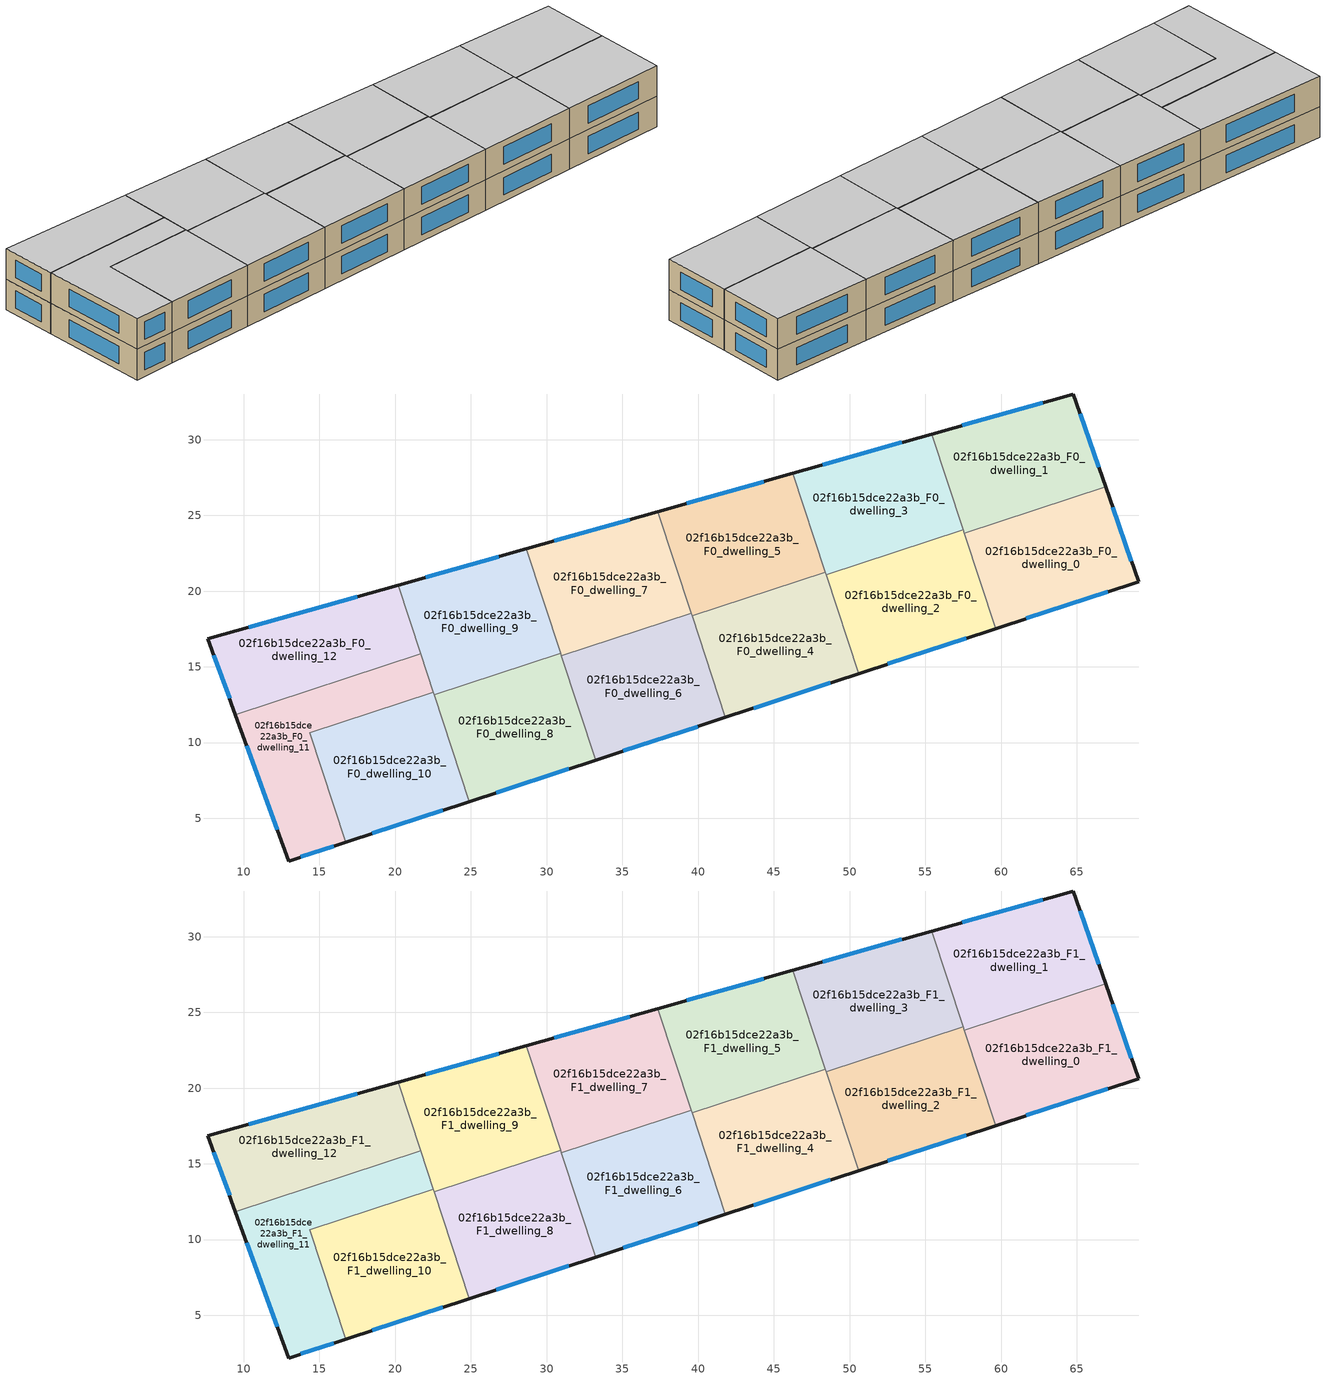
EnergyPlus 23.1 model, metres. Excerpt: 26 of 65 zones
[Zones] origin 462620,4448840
02f16b15dce22a3b_F0_dwelling_0
 floor ground (EU_floor_Construction): 66.9,26.88 69.08,20.63 59.64,17.53 57.58,23.82 z0
 wall outside (EU_wall_Construction): 59.64,17.53 69.08,20.63 66.9,26.88 z0:3
 wall to 02f16b15dce22a3b_F0_dwelling_1 (EU_wall_Construction): 66.9,26.88 57.58,23.82 z0:3
 wall to 02f16b15dce22a3b_F0_dwelling_2 (EU_wall_Construction): 57.58,23.82 59.64,17.53 z0:3
 window (EU_Window_Construction): 68.61,21.97 67.37,25.54 / 61.66,18.19 67.06,19.97 z0.64:2.36
02f16b15dce22a3b_F0_dwelling_1
 floor ground (EU_floor_Construction): 64.76,33.02 66.9,26.88 57.58,23.82 55.42,30.37 z0
 wall outside (EU_wall_Construction): 66.9,26.88 64.76,33.02 55.42,30.37 z0:3
 wall to 02f16b15dce22a3b_F0_dwelling_3 (EU_wall_Construction): 55.42,30.37 57.5,24.05 z0:3
 wall to 02f16b15dce22a3b_F0_dwelling_2 (EU_wall_Construction): 57.5,24.04 57.58,23.82 z0:3
 window (EU_Window_Construction): 66.44,28.2 65.22,31.7 / 62.76,32.45 57.42,30.94 z0.64:2.36
02f16b15dce22a3b_F0_dwelling_10
 floor ground (EU_floor_Construction): 22.51,13.34 24.89,6.1 16.74,3.42 14.36,10.66 z0
 wall outside (EU_wall_Construction): 16.74,3.42 24.89,6.1 z0:3
 wall to 02f16b15dce22a3b_F0_dwelling_11 (EU_wall_Construction): 22.51,13.34 14.36,10.66 16.74,3.42 z0:3
 wall to 02f16b15dce22a3b_F0_dwelling_8 (EU_wall_Construction): 24.89,6.1 22.57,13.16 z0:3
 wall to 02f16b15dce22a3b_F0_dwelling_9 (EU_wall_Construction): 22.57,13.16 22.51,13.34 z0:3
 window (EU_Window_Construction): 18.48,4 23.14,5.53 z0.64:2.36
02f16b15dce22a3b_F0_dwelling_11
 floor ground (EU_floor_Construction): 21.68,15.87 22.51,13.34 14.36,10.66 16.74,3.42 12.96,2.18 9.45,11.85 z0
 wall outside (EU_wall_Construction): 9.45,11.85 12.96,2.18 16.74,3.42 z0:3
 wall to 02f16b15dce22a3b_F0_dwelling_12 (EU_wall_Construction): 21.68,15.87 9.45,11.85 z0:3
 wall to 02f16b15dce22a3b_F0_dwelling_9 (EU_wall_Construction): 22.51,13.34 21.68,15.87 z0:3
 window (EU_Window_Construction): 13.77,2.45 15.93,3.16 / 10.2,9.78 12.2,4.25 z0.64:2.36
02f16b15dce22a3b_F0_dwelling_12
 floor ground (EU_floor_Construction): 20.19,20.4 21.68,15.87 9.45,11.85 7.64,16.85 z0
 wall outside (EU_wall_Construction): 20.19,20.4 7.64,16.85 9.45,11.85 z0:3
 wall to 02f16b15dce22a3b_F0_dwelling_9 (EU_wall_Construction): 21.68,15.87 20.19,20.4 z0:3
 window (EU_Window_Construction): 8.03,15.78 9.06,12.92 / 17.5,19.64 10.33,17.61 z0.64:2.36
02f16b15dce22a3b_F0_dwelling_2
 floor ground (EU_floor_Construction): 57.5,24.04 59.64,17.53 50.6,14.55 48.45,21.07 z0
 wall outside (EU_wall_Construction): 50.6,14.55 59.64,17.53 z0:3
 wall to 02f16b15dce22a3b_F0_dwelling_3 (EU_wall_Construction): 57.5,24.04 48.45,21.07 z0:3
 wall to 02f16b15dce22a3b_F0_dwelling_4 (EU_wall_Construction): 48.45,21.07 50.6,14.55 z0:3
 window (EU_Window_Construction): 52.53,15.19 57.71,16.89 z0.64:2.36
02f16b15dce22a3b_F0_dwelling_3
 floor ground (EU_floor_Construction): 55.42,30.37 57.5,24.04 48.45,21.07 46.25,27.78 z0
 wall outside (EU_wall_Construction): 55.42,30.37 46.25,27.78 z0:3
 wall to 02f16b15dce22a3b_F0_dwelling_5 (EU_wall_Construction): 46.25,27.78 48.39,21.26 z0:3
 wall to 02f16b15dce22a3b_F0_dwelling_4 (EU_wall_Construction): 48.39,21.26 48.45,21.07 z0:3
 window (EU_Window_Construction): 53.46,29.82 48.21,28.33 z0.64:2.36
02f16b15dce22a3b_F0_dwelling_4
 floor ground (EU_floor_Construction): 48.39,21.26 50.6,14.55 41.8,11.66 39.6,18.37 z0
 wall outside (EU_wall_Construction): 41.8,11.66 50.6,14.55 z0:3
 wall to 02f16b15dce22a3b_F0_dwelling_5 (EU_wall_Construction): 48.39,21.26 39.6,18.37 z0:3
 wall to 02f16b15dce22a3b_F0_dwelling_6 (EU_wall_Construction): 39.6,18.37 41.8,11.66 z0:3
 window (EU_Window_Construction): 43.68,12.28 48.71,13.94 z0.64:2.36
02f16b15dce22a3b_F0_dwelling_5
 floor ground (EU_floor_Construction): 46.25,27.78 48.39,21.26 39.6,18.37 37.33,25.25 z0
 wall outside (EU_wall_Construction): 46.25,27.78 37.33,25.25 z0:3
 wall to 02f16b15dce22a3b_F0_dwelling_7 (EU_wall_Construction): 37.33,25.25 39.54,18.55 z0:3
 wall to 02f16b15dce22a3b_F0_dwelling_6 (EU_wall_Construction): 39.54,18.55 39.6,18.37 z0:3
 window (EU_Window_Construction): 44.34,27.24 39.24,25.79 z0.64:2.36
02f16b15dce22a3b_F0_dwelling_6
 floor ground (EU_floor_Construction): 39.54,18.55 41.8,11.66 33.24,8.85 30.97,15.73 z0
 wall outside (EU_wall_Construction): 33.24,8.85 41.8,11.66 z0:3
 wall to 02f16b15dce22a3b_F0_dwelling_7 (EU_wall_Construction): 39.54,18.55 30.97,15.73 z0:3
 wall to 02f16b15dce22a3b_F0_dwelling_8 (EU_wall_Construction): 30.97,15.73 33.24,8.85 z0:3
 window (EU_Window_Construction): 35.07,9.45 39.97,11.06 z0.64:2.36
02f16b15dce22a3b_F0_dwelling_7
 floor ground (EU_floor_Construction): 37.33,25.25 39.54,18.55 30.97,15.73 28.65,22.8 z0
 wall outside (EU_wall_Construction): 37.33,25.25 28.65,22.8 z0:3
 wall to 02f16b15dce22a3b_F0_dwelling_9 (EU_wall_Construction): 28.65,22.8 30.92,15.91 z0:3
 wall to 02f16b15dce22a3b_F0_dwelling_8 (EU_wall_Construction): 30.92,15.91 30.97,15.73 z0:3
 window (EU_Window_Construction): 35.47,24.73 30.51,23.32 z0.64:2.36
02f16b15dce22a3b_F0_dwelling_8
 floor ground (EU_floor_Construction): 30.92,15.91 33.24,8.85 24.89,6.1 22.57,13.17 z0
 wall outside (EU_wall_Construction): 24.89,6.1 33.24,8.85 z0:3
 wall to 02f16b15dce22a3b_F0_dwelling_9 (EU_wall_Construction): 30.92,15.91 22.57,13.17 z0:3
 window (EU_Window_Construction): 26.68,6.69 31.45,8.26 z0.64:2.36
02f16b15dce22a3b_F0_dwelling_9
 floor ground (EU_floor_Construction): 28.65,22.8 30.92,15.91 22.57,13.17 20.19,20.4 z0
 wall outside (EU_wall_Construction): 28.65,22.8 20.19,20.4 z0:3
 window (EU_Window_Construction): 26.84,22.28 22,20.91 z0.64:2.36
02f16b15dce22a3b_F1_dwelling_0
 floor to 02f16b15dce22a3b_F0_dwelling_0 (EU_floor_Construction): 66.9,26.88 69.08,20.63 59.64,17.53 57.58,23.82 z3
 wall outside (EU_wall_Construction): 59.64,17.53 69.08,20.63 66.9,26.88 z3:6
 wall to 02f16b15dce22a3b_F1_dwelling_1 (EU_wall_Construction): 66.9,26.88 57.58,23.82 z3:6
 wall to 02f16b15dce22a3b_F1_dwelling_2 (EU_wall_Construction): 57.58,23.82 59.64,17.53 z3:6
 window (EU_Window_Construction): 68.61,21.97 67.37,25.54 / 61.66,18.19 67.06,19.97 z3.64:5.36
 ceiling to 02f16b15dce22a3b_F2_dwelling_0 (EU_floor_Construction): 69.08,20.63 66.9,26.88 57.58,23.82 59.64,17.53 z6
02f16b15dce22a3b_F1_dwelling_1
 floor to 02f16b15dce22a3b_F0_dwelling_1 (EU_floor_Construction): 64.76,33.02 66.9,26.88 57.58,23.82 55.42,30.37 z3
 wall outside (EU_wall_Construction): 66.9,26.88 64.76,33.02 55.42,30.37 z3:6
 wall to 02f16b15dce22a3b_F1_dwelling_3 (EU_wall_Construction): 55.42,30.37 57.5,24.05 z3:6
 wall to 02f16b15dce22a3b_F1_dwelling_2 (EU_wall_Construction): 57.5,24.04 57.58,23.82 z3:6
 window (EU_Window_Construction): 66.44,28.2 65.22,31.7 / 62.76,32.45 57.42,30.94 z3.64:5.36
 ceiling to 02f16b15dce22a3b_F2_dwelling_1 (EU_floor_Construction): 66.9,26.88 64.76,33.02 55.42,30.37 57.58,23.82 z6
02f16b15dce22a3b_F1_dwelling_10
 floor to 02f16b15dce22a3b_F0_dwelling_10 (EU_floor_Construction): 22.51,13.34 24.89,6.1 16.74,3.42 14.36,10.66 z3
 wall outside (EU_wall_Construction): 16.74,3.42 24.89,6.1 z3:6
 wall to 02f16b15dce22a3b_F1_dwelling_11 (EU_wall_Construction): 22.51,13.34 14.36,10.66 16.74,3.42 z3:6
 wall to 02f16b15dce22a3b_F1_dwelling_8 (EU_wall_Construction): 24.89,6.1 22.57,13.16 z3:6
 wall to 02f16b15dce22a3b_F1_dwelling_9 (EU_wall_Construction): 22.57,13.16 22.51,13.34 z3:6
 window (EU_Window_Construction): 18.48,4 23.14,5.53 z3.64:5.36
 ceiling to 02f16b15dce22a3b_F2_dwelling_10 (EU_floor_Construction): 24.89,6.1 22.51,13.34 14.36,10.66 16.74,3.42 z6
02f16b15dce22a3b_F1_dwelling_11
 floor to 02f16b15dce22a3b_F0_dwelling_11 (EU_floor_Construction): 21.68,15.87 22.51,13.34 14.36,10.66 16.74,3.42 12.96,2.18 9.45,11.85 z3
 wall outside (EU_wall_Construction): 9.45,11.85 12.96,2.18 16.74,3.42 z3:6
 wall to 02f16b15dce22a3b_F1_dwelling_12 (EU_wall_Construction): 21.68,15.87 9.45,11.85 z3:6
 wall to 02f16b15dce22a3b_F1_dwelling_9 (EU_wall_Construction): 22.51,13.34 21.68,15.87 z3:6
 window (EU_Window_Construction): 13.77,2.45 15.93,3.16 / 10.2,9.78 12.2,4.25 z3.64:5.36
 ceiling to 02f16b15dce22a3b_F2_dwelling_11 (EU_floor_Construction): 16.74,3.42 14.36,10.66 22.51,13.34 21.68,15.87 9.45,11.85 12.96,2.18 z6
02f16b15dce22a3b_F1_dwelling_12
 floor to 02f16b15dce22a3b_F0_dwelling_12 (EU_floor_Construction): 20.19,20.4 21.68,15.87 9.45,11.85 7.64,16.85 z3
 wall outside (EU_wall_Construction): 20.19,20.4 7.64,16.85 9.45,11.85 z3:6
 wall to 02f16b15dce22a3b_F1_dwelling_9 (EU_wall_Construction): 21.68,15.87 20.19,20.4 z3:6
 window (EU_Window_Construction): 8.03,15.78 9.06,12.92 / 17.5,19.64 10.33,17.61 z3.64:5.36
 ceiling to 02f16b15dce22a3b_F2_dwelling_12 (EU_floor_Construction): 21.68,15.87 20.19,20.4 7.64,16.85 9.45,11.85 z6
02f16b15dce22a3b_F1_dwelling_2
 floor to 02f16b15dce22a3b_F0_dwelling_2 (EU_floor_Construction): 57.5,24.04 59.64,17.53 50.6,14.55 48.45,21.07 z3
 wall outside (EU_wall_Construction): 50.6,14.55 59.64,17.53 z3:6
 wall to 02f16b15dce22a3b_F1_dwelling_3 (EU_wall_Construction): 57.5,24.04 48.45,21.07 z3:6
 wall to 02f16b15dce22a3b_F1_dwelling_4 (EU_wall_Construction): 48.45,21.07 50.6,14.55 z3:6
 window (EU_Window_Construction): 52.53,15.19 57.71,16.89 z3.64:5.36
 ceiling to 02f16b15dce22a3b_F2_dwelling_2 (EU_floor_Construction): 59.64,17.53 57.5,24.04 48.45,21.07 50.6,14.55 z6
02f16b15dce22a3b_F1_dwelling_3
 floor to 02f16b15dce22a3b_F0_dwelling_3 (EU_floor_Construction): 55.42,30.37 57.5,24.04 48.45,21.07 46.25,27.78 z3
 wall outside (EU_wall_Construction): 55.42,30.37 46.25,27.78 z3:6
 wall to 02f16b15dce22a3b_F1_dwelling_5 (EU_wall_Construction): 46.25,27.78 48.39,21.26 z3:6
 wall to 02f16b15dce22a3b_F1_dwelling_4 (EU_wall_Construction): 48.39,21.26 48.45,21.07 z3:6
 window (EU_Window_Construction): 53.46,29.82 48.21,28.33 z3.64:5.36
 ceiling to 02f16b15dce22a3b_F2_dwelling_3 (EU_floor_Construction): 57.5,24.04 55.42,30.37 46.25,27.78 48.45,21.07 z6
02f16b15dce22a3b_F1_dwelling_4
 floor to 02f16b15dce22a3b_F0_dwelling_4 (EU_floor_Construction): 48.39,21.26 50.6,14.55 41.8,11.66 39.6,18.37 z3
 wall outside (EU_wall_Construction): 41.8,11.66 50.6,14.55 z3:6
 wall to 02f16b15dce22a3b_F1_dwelling_5 (EU_wall_Construction): 48.39,21.26 39.6,18.37 z3:6
 wall to 02f16b15dce22a3b_F1_dwelling_6 (EU_wall_Construction): 39.6,18.37 41.8,11.66 z3:6
 window (EU_Window_Construction): 43.68,12.28 48.71,13.94 z3.64:5.36
 ceiling to 02f16b15dce22a3b_F2_dwelling_4 (EU_floor_Construction): 50.6,14.55 48.39,21.26 39.6,18.37 41.8,11.66 z6
02f16b15dce22a3b_F1_dwelling_5
 floor to 02f16b15dce22a3b_F0_dwelling_5 (EU_floor_Construction): 46.25,27.78 48.39,21.26 39.6,18.37 37.33,25.25 z3
 wall outside (EU_wall_Construction): 46.25,27.78 37.33,25.25 z3:6
 wall to 02f16b15dce22a3b_F1_dwelling_7 (EU_wall_Construction): 37.33,25.25 39.54,18.55 z3:6
 wall to 02f16b15dce22a3b_F1_dwelling_6 (EU_wall_Construction): 39.54,18.55 39.6,18.37 z3:6
 window (EU_Window_Construction): 44.34,27.24 39.24,25.79 z3.64:5.36
 ceiling to 02f16b15dce22a3b_F2_dwelling_5 (EU_floor_Construction): 48.39,21.26 46.25,27.78 37.33,25.25 39.6,18.37 z6
02f16b15dce22a3b_F1_dwelling_6
 floor to 02f16b15dce22a3b_F0_dwelling_6 (EU_floor_Construction): 39.54,18.55 41.8,11.66 33.24,8.85 30.97,15.73 z3
 wall outside (EU_wall_Construction): 33.24,8.85 41.8,11.66 z3:6
 wall to 02f16b15dce22a3b_F1_dwelling_7 (EU_wall_Construction): 39.54,18.55 30.97,15.73 z3:6
 wall to 02f16b15dce22a3b_F1_dwelling_8 (EU_wall_Construction): 30.97,15.73 33.24,8.85 z3:6
 window (EU_Window_Construction): 35.07,9.45 39.97,11.06 z3.64:5.36
 ceiling to 02f16b15dce22a3b_F2_dwelling_6 (EU_floor_Construction): 41.8,11.66 39.54,18.55 30.97,15.73 33.24,8.85 z6
02f16b15dce22a3b_F1_dwelling_7
 floor to 02f16b15dce22a3b_F0_dwelling_7 (EU_floor_Construction): 37.33,25.25 39.54,18.55 30.97,15.73 28.65,22.8 z3
 wall outside (EU_wall_Construction): 37.33,25.25 28.65,22.8 z3:6
 wall to 02f16b15dce22a3b_F1_dwelling_9 (EU_wall_Construction): 28.65,22.8 30.92,15.91 z3:6
 wall to 02f16b15dce22a3b_F1_dwelling_8 (EU_wall_Construction): 30.92,15.91 30.97,15.73 z3:6
 window (EU_Window_Construction): 35.47,24.73 30.51,23.32 z3.64:5.36
 ceiling to 02f16b15dce22a3b_F2_dwelling_7 (EU_floor_Construction): 39.54,18.55 37.33,25.25 28.65,22.8 30.97,15.73 z6
02f16b15dce22a3b_F1_dwelling_8
 floor to 02f16b15dce22a3b_F0_dwelling_8 (EU_floor_Construction): 30.92,15.91 33.24,8.85 24.89,6.1 22.57,13.17 z3
 wall outside (EU_wall_Construction): 24.89,6.1 33.24,8.85 z3:6
 wall to 02f16b15dce22a3b_F1_dwelling_9 (EU_wall_Construction): 30.92,15.91 22.57,13.17 z3:6
 window (EU_Window_Construction): 26.68,6.69 31.45,8.26 z3.64:5.36
 ceiling to 02f16b15dce22a3b_F2_dwelling_8 (EU_floor_Construction): 33.24,8.85 30.92,15.91 22.57,13.17 24.89,6.1 z6
02f16b15dce22a3b_F1_dwelling_9
 floor to 02f16b15dce22a3b_F0_dwelling_9 (EU_floor_Construction): 28.65,22.8 30.92,15.91 22.57,13.17 20.19,20.4 z3
 wall outside (EU_wall_Construction): 28.65,22.8 20.19,20.4 z3:6
 window (EU_Window_Construction): 26.84,22.28 22,20.91 z3.64:5.36
 ceiling to 02f16b15dce22a3b_F2_dwelling_9 (EU_floor_Construction): 30.92,15.91 28.65,22.8 20.19,20.4 22.57,13.17 z6
[Building]
EU S2 Campaign: North Axis=0; Terrain=City; Solar Distribution=FullExterior
[Site:Location]
Yerevan-Zvartnots.Intl.AP: Latitude=40.15; Longitude=44.383; Time Zone=4; Elevation=854
[SizingPeriod:WeatherFileDays]
AnnualSizingPeriod: Begin Month=1; Begin Day of Month=1; End Month=12; End Day of Month=31; Day of Week for Start Day=Monday; Use Weather File Daylight Saving Period=No; Use Weather File Rain and Snow Indicators=No
[MATERIAL]
EU_InternalMass_Material: Roughness=MediumRough; Thickness=0.1; Conductivity=1; Density=1800; Specific Heat=900; Thermal Absorptance=0.9; Solar Absorptance=0.7; Visible Absorptance=0.7
[MATERIAL:NOMASS] Roughness=MediumRough; Thermal Absorptance=0.9; Solar Absorptance=0.7; Visible Absorptance=0.7
Name | Thermal Resistance
EU_wall_NoMass | 1.05043
EU_floor_NoMass | 0.478065
[WINDOWMATERIAL:SIMPLEGLAZINGSYSTEM]
EU_Window_SimpleGlazing: UFactor=2.5566; Solar Heat Gain Coefficient=0.75; Visible Transmittance=0.75
[CONSTRUCTION]
EU_wall_Construction: EU_wall_NoMass
EU_floor_Construction: EU_floor_NoMass
EU_Window_Construction: EU_Window_SimpleGlazing
EU_InternalMass_Construction: EU_InternalMass_Material
[ZONE] Type=1; Multiplier=1; Ceiling Height=autocalculate; Floor Area=autocalculate; Part of Total Floor Area=Yes
Name | Volume
02f16b15dce22a3b_F0_dwelling_0; 02f16b15dce22a3b_F1_dwelling_0 | 195.991
02f16b15dce22a3b_F0_dwelling_1; 02f16b15dce22a3b_F1_dwelling_1 | 195.99
02f16b15dce22a3b_F0_dwelling_10; 02f16b15dce22a3b_F1_dwelling_10 | 195.981
02f16b15dce22a3b_F0_dwelling_11; 02f16b15dce22a3b_F1_dwelling_11 | 195.964
02f16b15dce22a3b_F0_dwelling_12; 02f16b15dce22a3b_F1_dwelling_12 | 196.015
02f16b15dce22a3b_F0_dwelling_2; 02f16b15dce22a3b_F1_dwelling_2 | 195.971
02f16b15dce22a3b_F0_dwelling_3; 02f16b15dce22a3b_F1_dwelling_3 | 196.006
02f16b15dce22a3b_F0_dwelling_4; 02f16b15dce22a3b_F1_dwelling_4 | 195.965
02f16b15dce22a3b_F0_dwelling_5; 02f16b15dce22a3b_F1_dwelling_5 | 195.96
02f16b15dce22a3b_F0_dwelling_6; 02f16b15dce22a3b_F1_dwelling_6 | 195.975
02f16b15dce22a3b_F0_dwelling_7; 02f16b15dce22a3b_F1_dwelling_7 | 195.978
02f16b15dce22a3b_F0_dwelling_8; 02f16b15dce22a3b_F1_dwelling_8 | 195.961
02f16b15dce22a3b_F0_dwelling_9; 02f16b15dce22a3b_F1_dwelling_9 | 195.983
[INTERNALMASS] Construction=EU_InternalMass_Construction
Name | Zone or ZoneList | Surface Area
02f16b15dce22a3b_F0_dwelling_0_EU_InternalMass | 02f16b15dce22a3b_F0_dwelling_0 | 65.3321
02f16b15dce22a3b_F0_dwelling_1_EU_InternalMass | 02f16b15dce22a3b_F0_dwelling_1 | 65.3305
02f16b15dce22a3b_F0_dwelling_2_EU_InternalMass | 02f16b15dce22a3b_F0_dwelling_2 | 65.322
02f16b15dce22a3b_F0_dwelling_3_EU_InternalMass | 02f16b15dce22a3b_F0_dwelling_3 | 65.3323
02f16b15dce22a3b_F0_dwelling_4_EU_InternalMass | 02f16b15dce22a3b_F0_dwelling_4 | 65.3194
02f16b15dce22a3b_F0_dwelling_5_EU_InternalMass | 02f16b15dce22a3b_F0_dwelling_5 | 65.319
02f16b15dce22a3b_F0_dwelling_6_EU_InternalMass | 02f16b15dce22a3b_F0_dwelling_6 | 65.3262
02f16b15dce22a3b_F0_dwelling_7_EU_InternalMass | 02f16b15dce22a3b_F0_dwelling_7 | 65.3278
02f16b15dce22a3b_F0_dwelling_8_EU_InternalMass | 02f16b15dce22a3b_F0_dwelling_8 | 65.3214
02f16b15dce22a3b_F0_dwelling_9_EU_InternalMass | 02f16b15dce22a3b_F0_dwelling_9 | 65.327
02f16b15dce22a3b_F0_dwelling_10_EU_InternalMass | 02f16b15dce22a3b_F0_dwelling_10 | 65.3256
02f16b15dce22a3b_F0_dwelling_11_EU_InternalMass | 02f16b15dce22a3b_F0_dwelling_11 | 65.3212
02f16b15dce22a3b_F0_dwelling_12_EU_InternalMass | 02f16b15dce22a3b_F0_dwelling_12 | 65.3379
02f16b15dce22a3b_F1_dwelling_0_EU_InternalMass | 02f16b15dce22a3b_F1_dwelling_0 | 65.3321
02f16b15dce22a3b_F1_dwelling_1_EU_InternalMass | 02f16b15dce22a3b_F1_dwelling_1 | 65.3305
02f16b15dce22a3b_F1_dwelling_2_EU_InternalMass | 02f16b15dce22a3b_F1_dwelling_2 | 65.322
02f16b15dce22a3b_F1_dwelling_3_EU_InternalMass | 02f16b15dce22a3b_F1_dwelling_3 | 65.3323
02f16b15dce22a3b_F1_dwelling_4_EU_InternalMass | 02f16b15dce22a3b_F1_dwelling_4 | 65.3194
02f16b15dce22a3b_F1_dwelling_5_EU_InternalMass | 02f16b15dce22a3b_F1_dwelling_5 | 65.319
02f16b15dce22a3b_F1_dwelling_6_EU_InternalMass | 02f16b15dce22a3b_F1_dwelling_6 | 65.3262
02f16b15dce22a3b_F1_dwelling_7_EU_InternalMass | 02f16b15dce22a3b_F1_dwelling_7 | 65.3278
02f16b15dce22a3b_F1_dwelling_8_EU_InternalMass | 02f16b15dce22a3b_F1_dwelling_8 | 65.3214
02f16b15dce22a3b_F1_dwelling_9_EU_InternalMass | 02f16b15dce22a3b_F1_dwelling_9 | 65.327
02f16b15dce22a3b_F1_dwelling_10_EU_InternalMass | 02f16b15dce22a3b_F1_dwelling_10 | 65.3256
02f16b15dce22a3b_F1_dwelling_11_EU_InternalMass | 02f16b15dce22a3b_F1_dwelling_11 | 65.3212
02f16b15dce22a3b_F1_dwelling_12_EU_InternalMass | 02f16b15dce22a3b_F1_dwelling_12 | 65.3379
[OTHEREQUIPMENT] Fuel Type=Electricity; Design Level Calculation Method=Watts/Area; Power per Zone Floor Area=1; Fraction Latent=0; Fraction Radiant=0; Fraction Lost=0; Carbon Dioxide Generation Rate=0; EndUse Subcategory=EU_Step8_InternalGains
Name | Zone or ZoneList or Space or SpaceList | Schedule
EU_Step8_InternalGain_02f16b15dce22a3b_F0_dwelling_0_f000 | 02f16b15dce22a3b_F0_dwelling_0 | EU_Step8_GainSchedule_02f16b15dce22a3b_F0_dwelling_0_f000
EU_Step8_InternalGain_02f16b15dce22a3b_F0_dwelling_1_f000 | 02f16b15dce22a3b_F0_dwelling_1 | EU_Step8_GainSchedule_02f16b15dce22a3b_F0_dwelling_1_f000
EU_Step8_InternalGain_02f16b15dce22a3b_F0_dwelling_2_f000 | 02f16b15dce22a3b_F0_dwelling_2 | EU_Step8_GainSchedule_02f16b15dce22a3b_F0_dwelling_2_f000
EU_Step8_InternalGain_02f16b15dce22a3b_F0_dwelling_3_f000 | 02f16b15dce22a3b_F0_dwelling_3 | EU_Step8_GainSchedule_02f16b15dce22a3b_F0_dwelling_3_f000
EU_Step8_InternalGain_02f16b15dce22a3b_F0_dwelling_4_f000 | 02f16b15dce22a3b_F0_dwelling_4 | EU_Step8_GainSchedule_02f16b15dce22a3b_F0_dwelling_4_f000
EU_Step8_InternalGain_02f16b15dce22a3b_F0_dwelling_5_f000 | 02f16b15dce22a3b_F0_dwelling_5 | EU_Step8_GainSchedule_02f16b15dce22a3b_F0_dwelling_5_f000
EU_Step8_InternalGain_02f16b15dce22a3b_F0_dwelling_6_f000 | 02f16b15dce22a3b_F0_dwelling_6 | EU_Step8_GainSchedule_02f16b15dce22a3b_F0_dwelling_6_f000
EU_Step8_InternalGain_02f16b15dce22a3b_F0_dwelling_7_f000 | 02f16b15dce22a3b_F0_dwelling_7 | EU_Step8_GainSchedule_02f16b15dce22a3b_F0_dwelling_7_f000
EU_Step8_InternalGain_02f16b15dce22a3b_F0_dwelling_8_f000 | 02f16b15dce22a3b_F0_dwelling_8 | EU_Step8_GainSchedule_02f16b15dce22a3b_F0_dwelling_8_f000
EU_Step8_InternalGain_02f16b15dce22a3b_F0_dwelling_9_f000 | 02f16b15dce22a3b_F0_dwelling_9 | EU_Step8_GainSchedule_02f16b15dce22a3b_F0_dwelling_9_f000
EU_Step8_InternalGain_02f16b15dce22a3b_F0_dwelling_10_f000 | 02f16b15dce22a3b_F0_dwelling_10 | EU_Step8_GainSchedule_02f16b15dce22a3b_F0_dwelling_10_f000
EU_Step8_InternalGain_02f16b15dce22a3b_F0_dwelling_11_f000 | 02f16b15dce22a3b_F0_dwelling_11 | EU_Step8_GainSchedule_02f16b15dce22a3b_F0_dwelling_11_f000
EU_Step8_InternalGain_02f16b15dce22a3b_F0_dwelling_12_f000 | 02f16b15dce22a3b_F0_dwelling_12 | EU_Step8_GainSchedule_02f16b15dce22a3b_F0_dwelling_12_f000
EU_Step8_InternalGain_02f16b15dce22a3b_F1_dwelling_0_f000 | 02f16b15dce22a3b_F1_dwelling_0 | EU_Step8_GainSchedule_02f16b15dce22a3b_F1_dwelling_0_f000
EU_Step8_InternalGain_02f16b15dce22a3b_F1_dwelling_1_f000 | 02f16b15dce22a3b_F1_dwelling_1 | EU_Step8_GainSchedule_02f16b15dce22a3b_F1_dwelling_1_f000
EU_Step8_InternalGain_02f16b15dce22a3b_F1_dwelling_2_f000 | 02f16b15dce22a3b_F1_dwelling_2 | EU_Step8_GainSchedule_02f16b15dce22a3b_F1_dwelling_2_f000
EU_Step8_InternalGain_02f16b15dce22a3b_F1_dwelling_3_f000 | 02f16b15dce22a3b_F1_dwelling_3 | EU_Step8_GainSchedule_02f16b15dce22a3b_F1_dwelling_3_f000
EU_Step8_InternalGain_02f16b15dce22a3b_F1_dwelling_4_f000 | 02f16b15dce22a3b_F1_dwelling_4 | EU_Step8_GainSchedule_02f16b15dce22a3b_F1_dwelling_4_f000
EU_Step8_InternalGain_02f16b15dce22a3b_F1_dwelling_5_f000 | 02f16b15dce22a3b_F1_dwelling_5 | EU_Step8_GainSchedule_02f16b15dce22a3b_F1_dwelling_5_f000
EU_Step8_InternalGain_02f16b15dce22a3b_F1_dwelling_6_f000 | 02f16b15dce22a3b_F1_dwelling_6 | EU_Step8_GainSchedule_02f16b15dce22a3b_F1_dwelling_6_f000
EU_Step8_InternalGain_02f16b15dce22a3b_F1_dwelling_7_f000 | 02f16b15dce22a3b_F1_dwelling_7 | EU_Step8_GainSchedule_02f16b15dce22a3b_F1_dwelling_7_f000
EU_Step8_InternalGain_02f16b15dce22a3b_F1_dwelling_8_f000 | 02f16b15dce22a3b_F1_dwelling_8 | EU_Step8_GainSchedule_02f16b15dce22a3b_F1_dwelling_8_f000
EU_Step8_InternalGain_02f16b15dce22a3b_F1_dwelling_9_f000 | 02f16b15dce22a3b_F1_dwelling_9 | EU_Step8_GainSchedule_02f16b15dce22a3b_F1_dwelling_9_f000
EU_Step8_InternalGain_02f16b15dce22a3b_F1_dwelling_10_f000 | 02f16b15dce22a3b_F1_dwelling_10 | EU_Step8_GainSchedule_02f16b15dce22a3b_F1_dwelling_10_f000
EU_Step8_InternalGain_02f16b15dce22a3b_F1_dwelling_11_f000 | 02f16b15dce22a3b_F1_dwelling_11 | EU_Step8_GainSchedule_02f16b15dce22a3b_F1_dwelling_11_f000
EU_Step8_InternalGain_02f16b15dce22a3b_F1_dwelling_12_f000 | 02f16b15dce22a3b_F1_dwelling_12 | EU_Step8_GainSchedule_02f16b15dce22a3b_F1_dwelling_12_f000
[ZONEVENTILATION:DESIGNFLOWRATE] Schedule=EU_AlwaysOn; Design Flow Rate Calculation Method=AirChanges/Hour; Air Changes per Hour=0.557805; Ventilation Type=Natural; Fan Pressure Rise=0; Fan Total Efficiency=1; Constant Term Coefficient=1; Temperature Term Coefficient=0; Velocity Term Coefficient=0; Velocity Squared Term Coefficient=0; Minimum Indoor Temperature=-100; Maximum Indoor Temperature=100; Delta Temperature=-100; Minimum Outdoor Temperature=-100; Maximum Outdoor Temperature=100; Maximum Wind Speed=40
Name | Zone or ZoneList or Space or SpaceList
EU_ConstantAir_02f16b15dce22a3b_F0_dwelling_0 | 02f16b15dce22a3b_F0_dwelling_0
EU_ConstantAir_02f16b15dce22a3b_F0_dwelling_1 | 02f16b15dce22a3b_F0_dwelling_1
EU_ConstantAir_02f16b15dce22a3b_F0_dwelling_2 | 02f16b15dce22a3b_F0_dwelling_2
EU_ConstantAir_02f16b15dce22a3b_F0_dwelling_3 | 02f16b15dce22a3b_F0_dwelling_3
EU_ConstantAir_02f16b15dce22a3b_F0_dwelling_4 | 02f16b15dce22a3b_F0_dwelling_4
EU_ConstantAir_02f16b15dce22a3b_F0_dwelling_5 | 02f16b15dce22a3b_F0_dwelling_5
EU_ConstantAir_02f16b15dce22a3b_F0_dwelling_6 | 02f16b15dce22a3b_F0_dwelling_6
EU_ConstantAir_02f16b15dce22a3b_F0_dwelling_7 | 02f16b15dce22a3b_F0_dwelling_7
EU_ConstantAir_02f16b15dce22a3b_F0_dwelling_8 | 02f16b15dce22a3b_F0_dwelling_8
EU_ConstantAir_02f16b15dce22a3b_F0_dwelling_9 | 02f16b15dce22a3b_F0_dwelling_9
EU_ConstantAir_02f16b15dce22a3b_F0_dwelling_10 | 02f16b15dce22a3b_F0_dwelling_10
EU_ConstantAir_02f16b15dce22a3b_F0_dwelling_11 | 02f16b15dce22a3b_F0_dwelling_11
EU_ConstantAir_02f16b15dce22a3b_F0_dwelling_12 | 02f16b15dce22a3b_F0_dwelling_12
EU_ConstantAir_02f16b15dce22a3b_F1_dwelling_0 | 02f16b15dce22a3b_F1_dwelling_0
EU_ConstantAir_02f16b15dce22a3b_F1_dwelling_1 | 02f16b15dce22a3b_F1_dwelling_1
EU_ConstantAir_02f16b15dce22a3b_F1_dwelling_2 | 02f16b15dce22a3b_F1_dwelling_2
EU_ConstantAir_02f16b15dce22a3b_F1_dwelling_3 | 02f16b15dce22a3b_F1_dwelling_3
EU_ConstantAir_02f16b15dce22a3b_F1_dwelling_4 | 02f16b15dce22a3b_F1_dwelling_4
EU_ConstantAir_02f16b15dce22a3b_F1_dwelling_5 | 02f16b15dce22a3b_F1_dwelling_5
EU_ConstantAir_02f16b15dce22a3b_F1_dwelling_6 | 02f16b15dce22a3b_F1_dwelling_6
EU_ConstantAir_02f16b15dce22a3b_F1_dwelling_7 | 02f16b15dce22a3b_F1_dwelling_7
EU_ConstantAir_02f16b15dce22a3b_F1_dwelling_8 | 02f16b15dce22a3b_F1_dwelling_8
EU_ConstantAir_02f16b15dce22a3b_F1_dwelling_9 | 02f16b15dce22a3b_F1_dwelling_9
EU_ConstantAir_02f16b15dce22a3b_F1_dwelling_10 | 02f16b15dce22a3b_F1_dwelling_10
EU_ConstantAir_02f16b15dce22a3b_F1_dwelling_11 | 02f16b15dce22a3b_F1_dwelling_11
EU_ConstantAir_02f16b15dce22a3b_F1_dwelling_12 | 02f16b15dce22a3b_F1_dwelling_12
[HVACTEMPLATE:THERMOSTAT] Constant Heating Setpoint=20; Constant Cooling Setpoint=50
EU_HeatOnly_02f16b15dce22a3b_F0_dwelling_0; EU_HeatOnly_02f16b15dce22a3b_F0_dwelling_1; EU_HeatOnly_02f16b15dce22a3b_F0_dwelling_2; EU_HeatOnly_02f16b15dce22a3b_F0_dwelling_3; EU_HeatOnly_02f16b15dce22a3b_F0_dwelling_4; EU_HeatOnly_02f16b15dce22a3b_F0_dwelling_5; EU_HeatOnly_02f16b15dce22a3b_F0_dwelling_6; EU_HeatOnly_02f16b15dce22a3b_F0_dwelling_7; EU_HeatOnly_02f16b15dce22a3b_F0_dwelling_8; EU_HeatOnly_02f16b15dce22a3b_F0_dwelling_9; EU_HeatOnly_02f16b15dce22a3b_F0_dwelling_10; EU_HeatOnly_02f16b15dce22a3b_F0_dwelling_11; EU_HeatOnly_02f16b15dce22a3b_F0_dwelling_12; EU_HeatOnly_02f16b15dce22a3b_F1_dwelling_0; EU_HeatOnly_02f16b15dce22a3b_F1_dwelling_1; EU_HeatOnly_02f16b15dce22a3b_F1_dwelling_2; EU_HeatOnly_02f16b15dce22a3b_F1_dwelling_3; EU_HeatOnly_02f16b15dce22a3b_F1_dwelling_4; EU_HeatOnly_02f16b15dce22a3b_F1_dwelling_5; EU_HeatOnly_02f16b15dce22a3b_F1_dwelling_6; EU_HeatOnly_02f16b15dce22a3b_F1_dwelling_7; EU_HeatOnly_02f16b15dce22a3b_F1_dwelling_8; EU_HeatOnly_02f16b15dce22a3b_F1_dwelling_9; EU_HeatOnly_02f16b15dce22a3b_F1_dwelling_10; EU_HeatOnly_02f16b15dce22a3b_F1_dwelling_11; EU_HeatOnly_02f16b15dce22a3b_F1_dwelling_12; EU_HeatOnly_02f16b15dce22a3b_F2_dwelling_0; EU_HeatOnly_02f16b15dce22a3b_F2_dwelling_1; EU_HeatOnly_02f16b15dce22a3b_F2_dwelling_2; EU_HeatOnly_02f16b15dce22a3b_F2_dwelling_3; EU_HeatOnly_02f16b15dce22a3b_F2_dwelling_4; EU_HeatOnly_02f16b15dce22a3b_F2_dwelling_5; EU_HeatOnly_02f16b15dce22a3b_F2_dwelling_6; EU_HeatOnly_02f16b15dce22a3b_F2_dwelling_7; EU_HeatOnly_02f16b15dce22a3b_F2_dwelling_8; EU_HeatOnly_02f16b15dce22a3b_F2_dwelling_9; EU_HeatOnly_02f16b15dce22a3b_F2_dwelling_10; EU_HeatOnly_02f16b15dce22a3b_F2_dwelling_11; EU_HeatOnly_02f16b15dce22a3b_F2_dwelling_12; EU_HeatOnly_02f16b15dce22a3b_F3_dwelling_0; EU_HeatOnly_02f16b15dce22a3b_F3_dwelling_1; EU_HeatOnly_02f16b15dce22a3b_F3_dwelling_2; EU_HeatOnly_02f16b15dce22a3b_F3_dwelling_3; EU_HeatOnly_02f16b15dce22a3b_F3_dwelling_4; EU_HeatOnly_02f16b15dce22a3b_F3_dwelling_5; EU_HeatOnly_02f16b15dce22a3b_F3_dwelling_6; EU_HeatOnly_02f16b15dce22a3b_F3_dwelling_7; EU_HeatOnly_02f16b15dce22a3b_F3_dwelling_8; EU_HeatOnly_02f16b15dce22a3b_F3_dwelling_9; EU_HeatOnly_02f16b15dce22a3b_F3_dwelling_10; EU_HeatOnly_02f16b15dce22a3b_F3_dwelling_11; EU_HeatOnly_02f16b15dce22a3b_F3_dwelling_12; EU_HeatOnly_02f16b15dce22a3b_F4_dwelling_0; EU_HeatOnly_02f16b15dce22a3b_F4_dwelling_1; EU_HeatOnly_02f16b15dce22a3b_F4_dwelling_2; EU_HeatOnly_02f16b15dce22a3b_F4_dwelling_3; EU_HeatOnly_02f16b15dce22a3b_F4_dwelling_4; EU_HeatOnly_02f16b15dce22a3b_F4_dwelling_5; EU_HeatOnly_02f16b15dce22a3b_F4_dwelling_6; EU_HeatOnly_02f16b15dce22a3b_F4_dwelling_7; EU_HeatOnly_02f16b15dce22a3b_F4_dwelling_8; EU_HeatOnly_02f16b15dce22a3b_F4_dwelling_9; EU_HeatOnly_02f16b15dce22a3b_F4_dwelling_10; EU_HeatOnly_02f16b15dce22a3b_F4_dwelling_11; EU_HeatOnly_02f16b15dce22a3b_F4_dwelling_12
[HVACTEMPLATE:ZONE:IDEALLOADSAIRSYSTEM] System Availability Schedule=EU_AlwaysOn; Maximum Heating Supply Air Temperature=50; Minimum Cooling Supply Air Temperature=13; Maximum Heating Supply Air Humidity Ratio=0.0156; Minimum Cooling Supply Air Humidity Ratio=0.0077; Heating Limit=NoLimit; Cooling Limit=NoLimit; Heating Availability Schedule=EU_AlwaysOn; Cooling Availability Schedule=EU_CoolingOff; Dehumidification Control Type=ConstantSensibleHeatRatio; Cooling Sensible Heat Ratio=0.7; Dehumidification Setpoint=60; Humidification Control Type=None; Humidification Setpoint=30; Outdoor Air Method=None; Outdoor Air Flow Rate per Person=0.00944; Outdoor Air Flow Rate per Zone Floor Area=0; Outdoor Air Flow Rate per Zone=0; Demand Controlled Ventilation Type=None; Outdoor Air Economizer Type=NoEconomizer; Heat Recovery Type=None; Sensible Heat Recovery Effectiveness=0.7; Latent Heat Recovery Effectiveness=0.65
Name | Template Thermostat
02f16b15dce22a3b_F0_dwelling_0 | EU_HeatOnly_02f16b15dce22a3b_F0_dwelling_0
02f16b15dce22a3b_F0_dwelling_1 | EU_HeatOnly_02f16b15dce22a3b_F0_dwelling_1
02f16b15dce22a3b_F0_dwelling_2 | EU_HeatOnly_02f16b15dce22a3b_F0_dwelling_2
02f16b15dce22a3b_F0_dwelling_3 | EU_HeatOnly_02f16b15dce22a3b_F0_dwelling_3
02f16b15dce22a3b_F0_dwelling_4 | EU_HeatOnly_02f16b15dce22a3b_F0_dwelling_4
02f16b15dce22a3b_F0_dwelling_5 | EU_HeatOnly_02f16b15dce22a3b_F0_dwelling_5
02f16b15dce22a3b_F0_dwelling_6 | EU_HeatOnly_02f16b15dce22a3b_F0_dwelling_6
02f16b15dce22a3b_F0_dwelling_7 | EU_HeatOnly_02f16b15dce22a3b_F0_dwelling_7
02f16b15dce22a3b_F0_dwelling_8 | EU_HeatOnly_02f16b15dce22a3b_F0_dwelling_8
02f16b15dce22a3b_F0_dwelling_9 | EU_HeatOnly_02f16b15dce22a3b_F0_dwelling_9
02f16b15dce22a3b_F0_dwelling_10 | EU_HeatOnly_02f16b15dce22a3b_F0_dwelling_10
02f16b15dce22a3b_F0_dwelling_11 | EU_HeatOnly_02f16b15dce22a3b_F0_dwelling_11
02f16b15dce22a3b_F0_dwelling_12 | EU_HeatOnly_02f16b15dce22a3b_F0_dwelling_12
02f16b15dce22a3b_F1_dwelling_0 | EU_HeatOnly_02f16b15dce22a3b_F1_dwelling_0
02f16b15dce22a3b_F1_dwelling_1 | EU_HeatOnly_02f16b15dce22a3b_F1_dwelling_1
02f16b15dce22a3b_F1_dwelling_2 | EU_HeatOnly_02f16b15dce22a3b_F1_dwelling_2
02f16b15dce22a3b_F1_dwelling_3 | EU_HeatOnly_02f16b15dce22a3b_F1_dwelling_3
02f16b15dce22a3b_F1_dwelling_4 | EU_HeatOnly_02f16b15dce22a3b_F1_dwelling_4
02f16b15dce22a3b_F1_dwelling_5 | EU_HeatOnly_02f16b15dce22a3b_F1_dwelling_5
02f16b15dce22a3b_F1_dwelling_6 | EU_HeatOnly_02f16b15dce22a3b_F1_dwelling_6
02f16b15dce22a3b_F1_dwelling_7 | EU_HeatOnly_02f16b15dce22a3b_F1_dwelling_7
02f16b15dce22a3b_F1_dwelling_8 | EU_HeatOnly_02f16b15dce22a3b_F1_dwelling_8
02f16b15dce22a3b_F1_dwelling_9 | EU_HeatOnly_02f16b15dce22a3b_F1_dwelling_9
02f16b15dce22a3b_F1_dwelling_10 | EU_HeatOnly_02f16b15dce22a3b_F1_dwelling_10
02f16b15dce22a3b_F1_dwelling_11 | EU_HeatOnly_02f16b15dce22a3b_F1_dwelling_11
02f16b15dce22a3b_F1_dwelling_12 | EU_HeatOnly_02f16b15dce22a3b_F1_dwelling_12
[SIZING:ZONE] Zone Cooling Design Supply Air Temperature Input Method=SupplyAirTemperature; Zone Cooling Design Supply Air Temperature=13; Zone Heating Design Supply Air Temperature Input Method=SupplyAirTemperature; Zone Heating Design Supply Air Temperature=50; Zone Cooling Design Supply Air Humidity Ratio=0.008; Zone Heating Design Supply Air Humidity Ratio=0.008; Cooling Design Air Flow Method=DesignDay; Cooling Design Air Flow Rate=0; Cooling Minimum Air Flow per Zone Floor Area=0.000762; Cooling Minimum Air Flow=0; Cooling Minimum Air Flow Fraction=0.2; Heating Design Air Flow Method=DesignDay; Heating Design Air Flow Rate=0; Heating Maximum Air Flow per Zone Floor Area=0.002032; Heating Maximum Air Flow=0.141576; Heating Maximum Air Flow Fraction=0.3; Account for Dedicated Outdoor Air System=No; Dedicated Outdoor Air System Control Strategy=NeutralSupplyAir; Dedicated Outdoor Air Low Setpoint Temperature for Design=autosize; Dedicated Outdoor Air High Setpoint Temperature for Design=autosize; Zone Load Sizing Method=Sensible Load Only No Latent Load; Zone Latent Cooling Design Supply Air Humidity Ratio Input Method=HumidityRatioDifference; Zone Cooling Design Supply Air Humidity Ratio Difference=0.005; Zone Latent Heating Design Supply Air Humidity Ratio Input Method=HumidityRatioDifference; Zone Humidification Design Supply Air Humidity Ratio Difference=0.005
02f16b15dce22a3b_F0_dwelling_0; 02f16b15dce22a3b_F0_dwelling_1; 02f16b15dce22a3b_F0_dwelling_2; 02f16b15dce22a3b_F0_dwelling_3; 02f16b15dce22a3b_F0_dwelling_4; 02f16b15dce22a3b_F0_dwelling_5; 02f16b15dce22a3b_F0_dwelling_6; 02f16b15dce22a3b_F0_dwelling_7; 02f16b15dce22a3b_F0_dwelling_8; 02f16b15dce22a3b_F0_dwelling_9; 02f16b15dce22a3b_F0_dwelling_10; 02f16b15dce22a3b_F0_dwelling_11; 02f16b15dce22a3b_F0_dwelling_12; 02f16b15dce22a3b_F1_dwelling_0; 02f16b15dce22a3b_F1_dwelling_1; 02f16b15dce22a3b_F1_dwelling_2; 02f16b15dce22a3b_F1_dwelling_3; 02f16b15dce22a3b_F1_dwelling_4; 02f16b15dce22a3b_F1_dwelling_5; 02f16b15dce22a3b_F1_dwelling_6; 02f16b15dce22a3b_F1_dwelling_7; 02f16b15dce22a3b_F1_dwelling_8; 02f16b15dce22a3b_F1_dwelling_9; 02f16b15dce22a3b_F1_dwelling_10; 02f16b15dce22a3b_F1_dwelling_11; 02f16b15dce22a3b_F1_dwelling_12
[SCHEDULE:CONSTANT]
Name | Hourly Value
EU_AlwaysOn | 1
EU_CoolingOff | 0
[SCHEDULE:FILE] Column Number=1; Rows to Skip at Top=0; Number of Hours of Data=8760; Column Separator=Comma; Interpolate to Timestep=No; Minutes per Item=60; Adjust Schedule for Daylight Savings=Yes
Name | File
EU_Step8_GainSchedule_02f16b15dce22a3b_F0_dwelling_0_f000 | ../../schedules/02f16b15dce22a3b/02f16b15dce22a3b_F0_dwelling_0_f000_gain.csv
EU_Step8_GainSchedule_02f16b15dce22a3b_F0_dwelling_1_f000 | ../../schedules/02f16b15dce22a3b/02f16b15dce22a3b_F0_dwelling_1_f000_gain.csv
EU_Step8_GainSchedule_02f16b15dce22a3b_F0_dwelling_2_f000 | ../../schedules/02f16b15dce22a3b/02f16b15dce22a3b_F0_dwelling_2_f000_gain.csv
EU_Step8_GainSchedule_02f16b15dce22a3b_F0_dwelling_3_f000 | ../../schedules/02f16b15dce22a3b/02f16b15dce22a3b_F0_dwelling_3_f000_gain.csv
EU_Step8_GainSchedule_02f16b15dce22a3b_F0_dwelling_4_f000 | ../../schedules/02f16b15dce22a3b/02f16b15dce22a3b_F0_dwelling_4_f000_gain.csv
EU_Step8_GainSchedule_02f16b15dce22a3b_F0_dwelling_5_f000 | ../../schedules/02f16b15dce22a3b/02f16b15dce22a3b_F0_dwelling_5_f000_gain.csv
EU_Step8_GainSchedule_02f16b15dce22a3b_F0_dwelling_6_f000 | ../../schedules/02f16b15dce22a3b/02f16b15dce22a3b_F0_dwelling_6_f000_gain.csv
EU_Step8_GainSchedule_02f16b15dce22a3b_F0_dwelling_7_f000 | ../../schedules/02f16b15dce22a3b/02f16b15dce22a3b_F0_dwelling_7_f000_gain.csv
EU_Step8_GainSchedule_02f16b15dce22a3b_F0_dwelling_8_f000 | ../../schedules/02f16b15dce22a3b/02f16b15dce22a3b_F0_dwelling_8_f000_gain.csv
EU_Step8_GainSchedule_02f16b15dce22a3b_F0_dwelling_9_f000 | ../../schedules/02f16b15dce22a3b/02f16b15dce22a3b_F0_dwelling_9_f000_gain.csv
EU_Step8_GainSchedule_02f16b15dce22a3b_F0_dwelling_10_f000 | ../../schedules/02f16b15dce22a3b/02f16b15dce22a3b_F0_dwelling_10_f000_gain.csv
EU_Step8_GainSchedule_02f16b15dce22a3b_F0_dwelling_11_f000 | ../../schedules/02f16b15dce22a3b/02f16b15dce22a3b_F0_dwelling_11_f000_gain.csv
EU_Step8_GainSchedule_02f16b15dce22a3b_F0_dwelling_12_f000 | ../../schedules/02f16b15dce22a3b/02f16b15dce22a3b_F0_dwelling_12_f000_gain.csv
EU_Step8_GainSchedule_02f16b15dce22a3b_F1_dwelling_0_f000 | ../../schedules/02f16b15dce22a3b/02f16b15dce22a3b_F1_dwelling_0_f000_gain.csv
EU_Step8_GainSchedule_02f16b15dce22a3b_F1_dwelling_1_f000 | ../../schedules/02f16b15dce22a3b/02f16b15dce22a3b_F1_dwelling_1_f000_gain.csv
EU_Step8_GainSchedule_02f16b15dce22a3b_F1_dwelling_2_f000 | ../../schedules/02f16b15dce22a3b/02f16b15dce22a3b_F1_dwelling_2_f000_gain.csv
EU_Step8_GainSchedule_02f16b15dce22a3b_F1_dwelling_3_f000 | ../../schedules/02f16b15dce22a3b/02f16b15dce22a3b_F1_dwelling_3_f000_gain.csv
EU_Step8_GainSchedule_02f16b15dce22a3b_F1_dwelling_4_f000 | ../../schedules/02f16b15dce22a3b/02f16b15dce22a3b_F1_dwelling_4_f000_gain.csv
EU_Step8_GainSchedule_02f16b15dce22a3b_F1_dwelling_5_f000 | ../../schedules/02f16b15dce22a3b/02f16b15dce22a3b_F1_dwelling_5_f000_gain.csv
EU_Step8_GainSchedule_02f16b15dce22a3b_F1_dwelling_6_f000 | ../../schedules/02f16b15dce22a3b/02f16b15dce22a3b_F1_dwelling_6_f000_gain.csv
EU_Step8_GainSchedule_02f16b15dce22a3b_F1_dwelling_7_f000 | ../../schedules/02f16b15dce22a3b/02f16b15dce22a3b_F1_dwelling_7_f000_gain.csv
EU_Step8_GainSchedule_02f16b15dce22a3b_F1_dwelling_8_f000 | ../../schedules/02f16b15dce22a3b/02f16b15dce22a3b_F1_dwelling_8_f000_gain.csv
EU_Step8_GainSchedule_02f16b15dce22a3b_F1_dwelling_9_f000 | ../../schedules/02f16b15dce22a3b/02f16b15dce22a3b_F1_dwelling_9_f000_gain.csv
EU_Step8_GainSchedule_02f16b15dce22a3b_F1_dwelling_10_f000 | ../../schedules/02f16b15dce22a3b/02f16b15dce22a3b_F1_dwelling_10_f000_gain.csv
EU_Step8_GainSchedule_02f16b15dce22a3b_F1_dwelling_11_f000 | ../../schedules/02f16b15dce22a3b/02f16b15dce22a3b_F1_dwelling_11_f000_gain.csv
EU_Step8_GainSchedule_02f16b15dce22a3b_F1_dwelling_12_f000 | ../../schedules/02f16b15dce22a3b/02f16b15dce22a3b_F1_dwelling_12_f000_gain.csv
